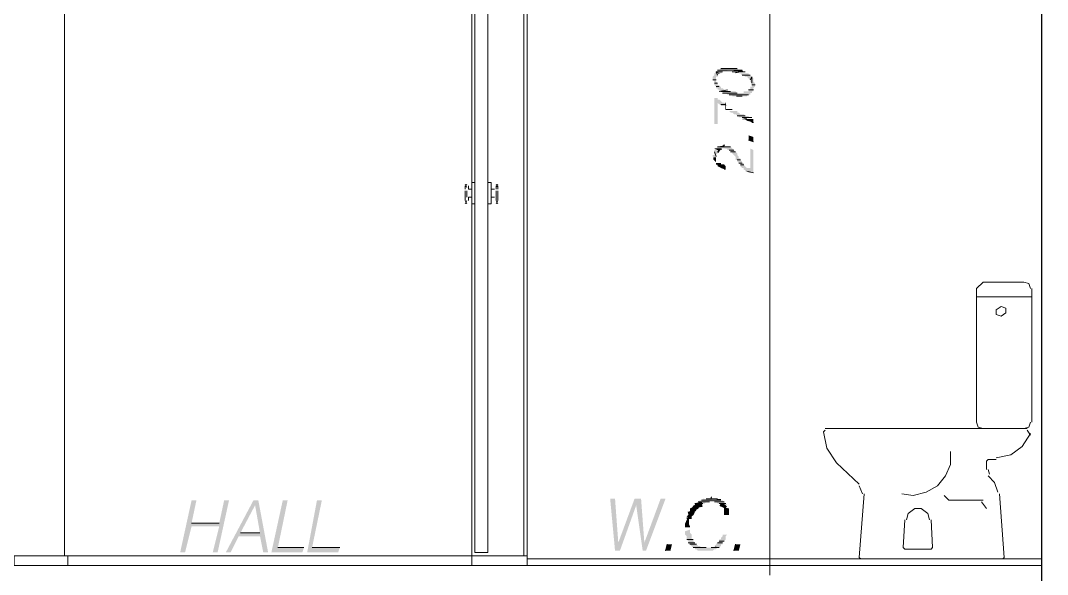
# Model space of a CAD drawing. Header units: millimetres. Extents: x 182 to 575, y -105 to 95.
# Drawn here: x 285.661 to 288.664, y 76.985 to 78.604 of the extents above; entities that cross this region are included whole.
import ezdxf

# ---------------------------------------------------------------- set-up
doc = ezdxf.new("R2010")
doc.units = ezdxf.units.MM
doc.header["$MEASUREMENT"] = 0
doc.layers.add('PDF_Geometry', color=7, linetype='Continuous')
doc.layers.add('PDF_Solid Fills', color=7, linetype='Continuous')

msp = doc.modelspace()

# ---------------------------------------------------------------- hatches: boundary and pattern name
at = {"layer": 'PDF_Solid Fills', "transparency": 33554559}
for points in [[(287.7669, 78.4481), (287.7707, 78.4443), (287.7754, 78.4443), (287.7802, 78.4396), (287.785, 78.4396), (287.7945, 78.4301), (287.7945, 78.4253), (287.7993, 78.4205), (287.7993, 78.411), (287.7945, 78.411), (287.7945, 78.4015), (287.7897, 78.4015), (287.7897, 78.3967), (287.7754, 78.3967), (287.7754, 78.392), (287.7564, 78.392), (287.7516, 78.3967), (287.7326, 78.3967), (287.7278, 78.4015), (287.7183, 78.4015), (287.7135, 78.4062), (287.7088, 78.4062), (287.7088, 78.411), (287.704, 78.411), (287.704, 78.4158), (287.6992, 78.4158), (287.6992, 78.4205), (287.6945, 78.4253), (287.6945, 78.4396), (287.6992, 78.4396), (287.6992, 78.4443), (287.704, 78.4491), (287.7088, 78.4491), (287.7135, 78.4539), (287.7754, 78.4539), (287.6992, 78.4586), (287.6945, 78.4539), (287.6897, 78.4491), (287.6897, 78.4443), (287.685, 78.4396), (287.685, 78.4301), (287.6897, 78.4253), (287.6897, 78.4158), (287.6945, 78.411), (287.6945, 78.4062), (287.6992, 78.4062), (287.6992, 78.4015), (287.704, 78.4015), (287.704, 78.3967), (287.7135, 78.3967), (287.7135, 78.392), (287.7231, 78.392), (287.7278, 78.3872), (287.7421, 78.3872), (287.7421, 78.3824), (287.785, 78.3824), (287.785, 78.3872), (287.7945, 78.3872), (287.7945, 78.392), (287.7993, 78.392), (287.7993, 78.3967), (287.804, 78.3967), (287.804, 78.4062), (287.8088, 78.411), (287.8088, 78.4205), (287.804, 78.4253), (287.804, 78.4348), (287.7945, 78.4443), (287.7897, 78.4443), (287.7897, 78.4491), (287.7612, 78.4491)], [(287.7612, 78.4586), (287.7564, 78.4634), (287.7088, 78.4634), (287.704, 78.4586)], [(287.6992, 78.3634), (287.704, 78.3586), (287.7088, 78.3586), (287.7088, 78.3539), (287.7278, 78.3539), (287.7231, 78.3586), (287.7183, 78.3634), (287.7135, 78.3634), (287.7088, 78.3681), (287.704, 78.3729), (287.6992, 78.3729), (287.6992, 78.3777), (287.6897, 78.3777), (287.6897, 78.3015), (287.6992, 78.3015)], [(287.7802, 78.3253), (287.7754, 78.3301), (287.7659, 78.3301), (287.7612, 78.3348), (287.7564, 78.3348), (287.7564, 78.3396), (287.7326, 78.3396), (287.7373, 78.3348), (287.7421, 78.3348), (287.7469, 78.3301), (287.7516, 78.3301), (287.7564, 78.3253), (287.7612, 78.3253), (287.7612, 78.3205), (287.7897, 78.3205), (287.7897, 78.3253)], [(287.7826, 78.3134), (287.785, 78.311), (287.7977, 78.3078), (287.7993, 78.3062), (287.804, 78.3062), (287.804, 78.3158), (287.7754, 78.3158)], [(287.7897, 78.2539), (287.804, 78.2491), (287.804, 78.2634), (287.7897, 78.2681)], [(287.7072, 78.1745), (287.7088, 78.1729), (287.7183, 78.1697), (287.7183, 78.1681), (287.7231, 78.1681), (287.7231, 78.1777), (287.7183, 78.1824), (287.7088, 78.1824), (287.7088, 78.1872), (287.6945, 78.1872), (287.6945, 78.1824), (287.6992, 78.1824), (287.6992, 78.1777)], [(286.2416, 77.1253), (286.2414, 77.1226), (286.2231, 77.0491), (286.2373, 77.0491), (286.2707, 77.2015), (286.2564, 77.2015), (286.2421, 77.1348), (286.1612, 77.1348), (286.1754, 77.2015), (286.1612, 77.2015), (286.1278, 77.0491), (286.1421, 77.0491), (286.1612, 77.1253)], [(286.485, 77.0491), (286.4897, 77.0634), (286.4135, 77.0634), (286.4421, 77.2015), (286.4278, 77.2015), (286.3945, 77.0491)], [(286.5897, 77.0491), (286.5945, 77.0634), (286.5135, 77.0634), (286.5421, 77.2015), (286.5278, 77.2015), (286.4992, 77.0491)], [(287.3993, 77.2062), (287.385, 77.2062), (287.3993, 77.0539), (287.4135, 77.0539), (287.4612, 77.1872), (287.4802, 77.0539), (287.4897, 77.0539), (287.5469, 77.2062), (287.5326, 77.2062), (287.485, 77.0777), (287.4754, 77.2062), (287.4564, 77.2062), (287.4088, 77.0777)], [(287.7278, 77.1872), (287.7135, 77.2015), (287.7088, 77.2015), (287.6564, 77.2062), (287.6516, 77.2015), (287.6469, 77.2015), (287.6421, 77.1967), (287.6373, 77.192), (287.6326, 77.192), (287.6326, 77.1872), (287.6564, 77.192), (287.6612, 77.192), (287.6659, 77.1967), (287.6897, 77.1967), (287.6953, 77.1959), (287.6992, 77.192), (287.704, 77.192)], [(287.6278, 77.1586), (287.6278, 77.1634), (287.6135, 77.1586), (287.6088, 77.1539), (287.6231, 77.1491), (287.6231, 77.1539)], [(287.7183, 77.1586), (287.7326, 77.1586), (287.7326, 77.1777), (287.7135, 77.1824), (287.7183, 77.1777)], [(287.6992, 77.0634), (287.6516, 77.0634), (287.6469, 77.0681), (287.6421, 77.0681), (287.6373, 77.0729), (287.6326, 77.0729), (287.6326, 77.0777), (287.6278, 77.0824), (287.6278, 77.0872), (287.6231, 77.0872), (287.6231, 77.1015), (287.6183, 77.1062), (287.6183, 77.1158), (287.604, 77.111), (287.604, 77.1015), (287.6088, 77.0967), (287.6088, 77.0872), (287.6135, 77.0824), (287.6135, 77.0777), (287.6183, 77.0729), (287.6231, 77.0681), (287.6278, 77.0634), (287.6326, 77.0634), (287.6326, 77.0586), (287.6373, 77.0586), (287.6421, 77.0539), (287.685, 77.0539), (287.6897, 77.0586), (287.6945, 77.0586)], [(287.6945, 77.0729), (287.6897, 77.0681), (287.685, 77.0681), (287.704, 77.0634), (287.7088, 77.0681), (287.7088, 77.0729), (287.7135, 77.0729), (287.7135, 77.0777), (287.7183, 77.0824), (287.7231, 77.0872), (287.7231, 77.0967), (287.7278, 77.1015), (287.7135, 77.1015), (287.7135, 77.0967), (287.7088, 77.092), (287.7088, 77.0872), (287.704, 77.0872), (287.704, 77.0824), (287.6992, 77.0777)], [(287.5516, 77.0729), (287.5469, 77.0539), (287.5612, 77.0539), (287.5659, 77.0729)], [(287.7516, 77.0729), (287.7469, 77.0539), (287.7612, 77.0539), (287.7659, 77.0729)]]:
    msp.add_hatch(color=256, dxfattribs=at).paths.add_polyline_path(points)
h = msp.add_hatch(color=256, dxfattribs=at)
h.paths.add_polyline_path([(287.6945, 78.2015), (287.6945, 78.211), (287.6992, 78.2158), (287.6945, 78.2301), (287.6897, 78.2253), (287.6897, 78.211), (287.685, 78.211), (287.685, 78.2062)])
h.paths.add_polyline_path([(287.7278, 78.2285), (287.7278, 78.2253), (287.7326, 78.2253), (287.7373, 78.2241), (287.7373, 78.2205), (287.7421, 78.2205), (287.7421, 78.2158), (287.7469, 78.211), (287.7516, 78.2062), (287.7516, 78.1967), (287.7564, 78.1967), (287.7564, 78.192), (287.7612, 78.1872), (287.7659, 78.1824), (287.7659, 78.1777), (287.7707, 78.1729), (287.7754, 78.1729), (287.7754, 78.1681), (287.7802, 78.1666), (287.7802, 78.1634), (287.7862, 78.1622), (287.7897, 78.1586), (287.804, 78.1586), (287.804, 78.2253), (287.7945, 78.2301), (287.7945, 78.1729), (287.785, 78.1729), (287.7802, 78.1777), (287.7754, 78.1824), (287.7754, 78.1872), (287.7707, 78.1872), (287.7707, 78.192), (287.7659, 78.1967), (287.7659, 78.2015), (287.7612, 78.2015), (287.7612, 78.2062), (287.7564, 78.211), (287.7564, 78.2158), (287.7421, 78.2301), (287.7373, 78.2348), (287.6992, 78.2348), (287.6945, 78.2301), (287.7183, 78.2301)])
h = msp.add_hatch(color=256, dxfattribs=at)
h.paths.add_polyline_path([(286.3469, 77.1872), (286.3612, 77.1062), (286.304, 77.1062)])
h.paths.add_polyline_path([(286.385, 77.0491), (286.3564, 77.2015), (286.3421, 77.2015), (286.2612, 77.0491), (286.2754, 77.0491), (286.2993, 77.0967), (286.3612, 77.0967), (286.3707, 77.0491)], flags=0)

# ---------------------------------------------------------------- linework, layer by layer
at = {"layer": 'PDF_Geometry', "lineweight": 25}
msp.add_lwpolyline([(288.6469, 79.8586), (288.785, 79.8586), (288.785, 76.9586), (288.6469, 76.9586)], close=True, dxfattribs=at)
at = {"layer": 'PDF_Geometry', "lineweight": 13}
for points in [[(287.8516, 76.9824), (287.8516, 77.011), (287.8516, 79.611), (287.8516, 79.6348)], [(286.9802, 79.1396), (286.9802, 77.0396), (285.7897, 77.0396), (285.7897, 79.1872)], [(287.0278, 79.1301), (287.0278, 77.0491), (286.9897, 77.0491), (286.9897, 79.1396), (286.9802, 79.1396), (286.9802, 79.1967), (286.9897, 79.1967), (286.9897, 79.1301), (287.0278, 79.1301), (287.0278, 79.1205), (287.1326, 79.1205), (287.1326, 77.0396)], [(287.1421, 79.1301), (287.1421, 77.0396)], [(287.7135, 78.4539), (287.6945, 78.4539), (287.7135, 78.4539)], [(287.704, 78.4491), (287.6945, 78.4539), (287.704, 78.4491)], [(287.6992, 78.4443), (287.6945, 78.4539), (287.6992, 78.4443)], [(287.6992, 78.4586), (287.7707, 78.4586), (287.6992, 78.4586)], [(287.7659, 78.4586), (287.704, 78.4586), (287.7659, 78.4586)], [(287.7564, 78.4634), (287.7088, 78.4634), (287.7564, 78.4634)], [(287.7302, 78.4634), (287.7278, 78.4634), (287.7278, 78.4634), (287.7326, 78.4634), (287.7112, 78.4634)], [(287.7469, 78.4634), (287.7135, 78.4634), (287.7469, 78.4634)], [(287.7326, 78.4586), (287.7326, 78.4586), (287.7731, 78.4562)], [(287.7802, 78.4539), (287.7421, 78.4539), (287.7802, 78.4539)], [(287.7421, 78.4539), (287.7802, 78.4539), (287.7421, 78.4539)], [(287.7516, 78.4515), (287.7659, 78.4539), (287.7445, 78.4539)], [(287.685, 78.4301), (287.6945, 78.4301), (287.685, 78.4301)], [(287.7945, 78.4301), (287.7993, 78.4396), (287.7945, 78.4301)], [(287.7993, 78.4205), (287.7993, 78.4396), (287.7993, 78.4205)], [(287.6897, 78.4205), (287.6992, 78.4205), (287.6897, 78.4205)], [(287.6945, 78.411), (287.704, 78.411), (287.6945, 78.411)], [(287.7897, 78.3872), (287.7326, 78.3872), (287.7897, 78.3872)], [(287.7326, 78.3872), (287.7897, 78.3872), (287.7326, 78.3872)], [(287.7635, 78.3824), (287.7659, 78.3824), (287.754, 78.3824)], [(287.7707, 78.3824), (287.7564, 78.3824), (287.7707, 78.3824)], [(287.7564, 78.3824), (287.7707, 78.3824), (287.7564, 78.3824)], [(287.7231, 78.3586), (287.7088, 78.3586), (287.7231, 78.3586)], [(287.7421, 78.3443), (287.7231, 78.3443), (287.7421, 78.3443)], [(287.7802, 78.3253), (287.7564, 78.3253), (287.7802, 78.3253)], [(287.7564, 78.3253), (287.7802, 78.3253), (287.7564, 78.3253)], [(287.7993, 78.3205), (287.7707, 78.3205), (287.7993, 78.3205)], [(287.7778, 78.3205), (287.7826, 78.3205), (287.785, 78.3181), (287.7731, 78.3158)], [(287.804, 78.2491), (287.7897, 78.2539), (287.804, 78.2491)], [(287.7373, 78.2348), (287.6992, 78.2348), (287.7373, 78.2348)], [(287.6992, 78.2348), (287.7373, 78.2348), (287.6992, 78.2348)], [(287.7159, 78.2396), (287.7207, 78.2396), (287.7159, 78.2396), (287.7183, 78.2372), (287.7016, 78.2348)], [(287.7326, 78.2253), (287.7469, 78.2253), (287.7326, 78.2253)], [(287.7516, 78.2205), (287.7373, 78.2205), (287.7516, 78.2205)], [(287.7183, 78.1824), (287.6992, 78.1824), (287.7183, 78.1824)], [(287.7659, 78.1967), (287.7564, 78.1967), (287.7659, 78.1967)], [(287.7612, 78.1872), (287.7707, 78.1872), (287.7612, 78.1872)], [(287.7754, 78.1824), (287.7659, 78.1824), (287.7754, 78.1824)], [(286.9659, 78.1253), (286.9612, 78.1158)], [(286.9659, 78.1158), (286.9612, 78.1253)], [(286.9659, 78.1253), (286.9659, 78.1253)], [(286.9897, 78.1301), (286.9802, 78.1301), (286.9802, 78.0681), (286.9897, 78.0681)], [(287.0278, 78.1301), (287.0373, 78.1301), (287.0373, 78.0681), (287.0278, 78.0681)], [(287.0564, 78.1158), (287.0516, 78.1253)], [(287.0516, 78.1253), (287.0516, 78.1253)], [(287.0564, 78.1253), (287.0516, 78.1158)], [(286.9612, 78.1205), (286.9612, 78.111)], [(286.9612, 78.1062), (286.9612, 78.0967), (286.9612, 78.0872), (286.9612, 78.0777), (286.9659, 78.0681)], [(286.9659, 78.0872), (286.9659, 78.0967), (286.9659, 78.1062)], [(286.9802, 78.111), (286.9707, 78.111), (286.9707, 78.1205)], [(287.0373, 78.111), (287.0469, 78.111)], [(287.0516, 78.1205), (287.0516, 78.111)], [(287.0516, 78.1062), (287.0516, 78.0967), (287.0516, 78.0872), (287.0516, 78.0777), (287.0564, 78.0681)], [(287.0516, 78.0681), (287.0564, 78.0777), (287.0564, 78.0872), (287.0564, 78.0967), (287.0564, 78.1062)], [(287.0564, 78.111), (287.0564, 78.1205)], [(286.9612, 78.0681), (286.9659, 78.0777)], [(286.9659, 78.0729), (286.9659, 78.0729)], [(286.9707, 78.0777), (286.9707, 78.0872), (286.9802, 78.0872)], [(287.0373, 78.0872), (287.0469, 78.0872)], [(287.0516, 78.0729), (287.0516, 78.0729)], [(288.2373, 77.2205), (288.2707, 77.2158), (288.3088, 77.2253), (288.3421, 77.2443), (288.3659, 77.2729), (288.3802, 77.3062), (288.3802, 77.3443)], [(288.3612, 77.2158), (288.3754, 77.2015), (288.4754, 77.2015)], [(288.485, 77.1777), (288.4707, 77.1967)], [(288.3183, 77.1443), (288.3135, 77.1634), (288.2945, 77.1777), (288.2754, 77.1777), (288.2564, 77.1634), (288.2516, 77.1443)], [(288.3231, 77.1443), (288.3278, 77.0634), (288.3231, 77.0586), (288.2469, 77.0586), (288.2421, 77.0634), (288.2469, 77.1443)], [(288.6469, 77.0301), (287.1421, 77.0301)], [(285.7993, 77.011), (286.9802, 77.011)], [(288.6469, 77.011), (287.1421, 77.011)]]:
    msp.add_lwpolyline(points, dxfattribs=at)
for points in [[(287.7707, 78.4443), (287.7945, 78.4443), (287.7707, 78.4443)], [(287.7278, 78.4015), (287.704, 78.3967), (287.7278, 78.4015)], [(287.7088, 78.3967), (287.7373, 78.3967), (287.7088, 78.3967)], [(287.7373, 78.3967), (287.7088, 78.3967), (287.7373, 78.3967)], [(287.7897, 78.4015), (287.804, 78.4015), (287.7897, 78.4015)], [(287.804, 78.4015), (287.7897, 78.4015), (287.804, 78.4015)], [(287.7993, 78.4158), (287.8088, 78.4158), (287.7993, 78.4158)], [(287.7564, 78.392), (287.7135, 78.392), (287.7564, 78.392)], [(287.7802, 78.3158), (287.804, 78.3062), (287.7802, 78.3158)], [(287.7993, 78.3062), (287.804, 78.3062), (287.7993, 78.3062)], [(287.6897, 78.2205), (287.6945, 78.2062), (287.6897, 78.2205)], [(287.785, 78.1634), (287.804, 78.1586), (287.785, 78.1634)], [(288.5278, 77.7396), (288.5421, 77.7491), (288.5421, 77.7634), (288.5278, 77.7682), (288.5135, 77.7586), (288.5135, 77.7443)]]:
    msp.add_lwpolyline(points, close=True, dxfattribs=at)
for points in [[(287.7207, 78.3539, 0.019, 0.019, 0), (287.7231, 78.3539, 0, 0, 0), (287.7231, 78.3491, 0, 0, 0), (287.7278, 78.3491, 0, 0, 0), (287.7326, 78.3467, 0, 0, 0), (287.735, 78.3443, 0, 0, 0), (287.7373, 78.342, 0, 0, 0), (287.7302, 78.3396, 0, 0, 0)], [(287.6897, 78.2039, 0.00674, 0.00674, 0), (287.6897, 78.2015, 0.00952, 0.00952, 0), (287.6945, 78.1967, 0, 0, 0), (287.6945, 78.192, 0, 0, 0), (287.6969, 78.1872, 0, 0, 0)]]:
    msp.add_lwpolyline(points, format="xyseb", dxfattribs=at)
at = {"layer": 'PDF_Geometry', "lineweight": 13, "const_width": 0.00476}
msp.add_lwpolyline([(287.7112, 78.2277), (287.6993, 78.2277), (287.704, 78.2253), (287.6992, 78.2181)], dxfattribs=at)
at = {"layer": 'PDF_Geometry', "lineweight": 20}
for points in [[(288.6135, 77.8205), (288.6088, 77.8348), (288.5945, 77.8396), (288.4754, 77.8396), (288.4564, 77.8205), (288.4564, 77.4301), (288.4612, 77.4158), (288.4754, 77.411), (288.5945, 77.411), (288.6088, 77.4158), (288.6135, 77.4301)], [(288.6183, 77.7967), (288.4564, 77.7967)], [(288.6183, 77.8205), (288.6183, 77.4301)], [(288.0135, 77.4062), (288.0088, 77.4015), (288.0183, 77.3539), (288.0469, 77.311), (288.1135, 77.2491)], [(288.604, 77.411), (288.0135, 77.411)], [(288.6135, 77.392), (288.604, 77.4062)], [(288.5135, 77.3253), (288.5564, 77.3348), (288.5897, 77.3586), (288.6135, 77.3967)], [(288.5135, 77.3205), (288.4897, 77.3205), (288.485, 77.3158), (288.485, 77.292)], [(288.4897, 77.292), (288.4945, 77.2777)], [(288.5183, 77.2253), (288.5088, 77.2539), (288.4897, 77.2729)], [(288.1231, 77.2205), (288.1135, 77.2443)], [(287.6564, 77.192), (287.6326, 77.192), (287.6564, 77.192)], [(287.6516, 77.2015), (287.7088, 77.2015), (287.6516, 77.2015)], [(287.6659, 77.2062), (287.6992, 77.2062), (287.6659, 77.2062)], [(287.6826, 77.211), (287.6802, 77.211), (287.6802, 77.211), (287.6802, 77.2062), (287.685, 77.2062), (287.685, 77.2062), (287.7088, 77.2039)], [(287.6897, 77.1967), (287.7183, 77.1967), (287.6897, 77.1967)], [(287.7231, 77.192), (287.704, 77.192), (287.7231, 77.192)], [(287.704, 77.192), (287.7231, 77.192), (287.704, 77.192)], [(288.5231, 77.2205), (288.5373, 77.0348), (288.5326, 77.0301), (288.1183, 77.0301), (288.1135, 77.0348), (288.1278, 77.2205)], [(286.1612, 77.1348), (286.2421, 77.1348), (286.1612, 77.1348)], [(286.304, 77.1062), (286.3612, 77.1062), (286.304, 77.1062)], [(287.5469, 77.0539), (287.5516, 77.0729), (287.5469, 77.0539)], [(287.6088, 77.0872), (287.6278, 77.0872), (287.6088, 77.0872)], [(287.6326, 77.0777), (287.6135, 77.0777), (287.6326, 77.0777)], [(287.6183, 77.0729), (287.6373, 77.0729), (287.6183, 77.0729)], [(287.6992, 77.0777), (287.7135, 77.0777), (287.6992, 77.0777)], [(287.7183, 77.0824), (287.704, 77.0824), (287.7183, 77.0824)], [(287.7469, 77.0539), (287.7516, 77.0729), (287.7469, 77.0539)], [(286.4897, 77.0634), (286.4135, 77.0634), (286.4897, 77.0634)], [(286.5945, 77.0634), (286.5135, 77.0634), (286.5945, 77.0634)], [(287.6659, 77.0634), (287.6278, 77.0634), (287.6659, 77.0634)], [(287.704, 77.0634), (287.6802, 77.0634), (287.704, 77.0634)], [(287.6945, 77.0658), (287.6921, 77.0634), (287.6873, 77.0634)]]:
    msp.add_lwpolyline(points, dxfattribs=at)
for points, const_width in [([(287.654, 77.1896), (287.6397, 77.1872), (287.6373, 77.1824), (287.6326, 77.1801), (287.6302, 77.1753), (287.6254, 77.1729), (287.6254, 77.1681), (287.6231, 77.1634), (287.6135, 77.161)], 0.0143), ([(287.7064, 77.1896), (287.7183, 77.1848), (287.7231, 77.1801)], 0.0101)]:
    msp.add_lwpolyline(points, dxfattribs=dict(at, const_width=const_width))
for points in [[(287.6421, 77.1967), (287.6754, 77.1967), (287.6421, 77.1967)], [(285.7993, 77.0396), (285.7993, 77.011), (285.6421, 77.011), (285.6421, 77.0396)], [(286.9802, 77.0396), (286.9802, 77.011), (287.1421, 77.011), (287.1421, 77.0396)]]:
    msp.add_lwpolyline(points, close=True, dxfattribs=at)
msp.add_lwpolyline([(287.6159, 77.1515, 0.0143, 0.0143, 0), (287.6159, 77.1467, 0, 0, 0), (287.6159, 77.142, 0.0143, 0.0143, 0), (287.6135, 77.1372, 0.0143, 0.0143, 0), (287.6112, 77.1324, 0.0143, 0.0143, 0), (287.6112, 77.1277, 0.0143, 0.0143, 0), (287.6112, 77.1229, 0, 0, 0), (287.6112, 77.1181, 0, 0, 0), (287.6112, 77.1134, 0, 0, 0)], format="xyseb", dxfattribs=at)

doc.saveas('drawing.dxf')
